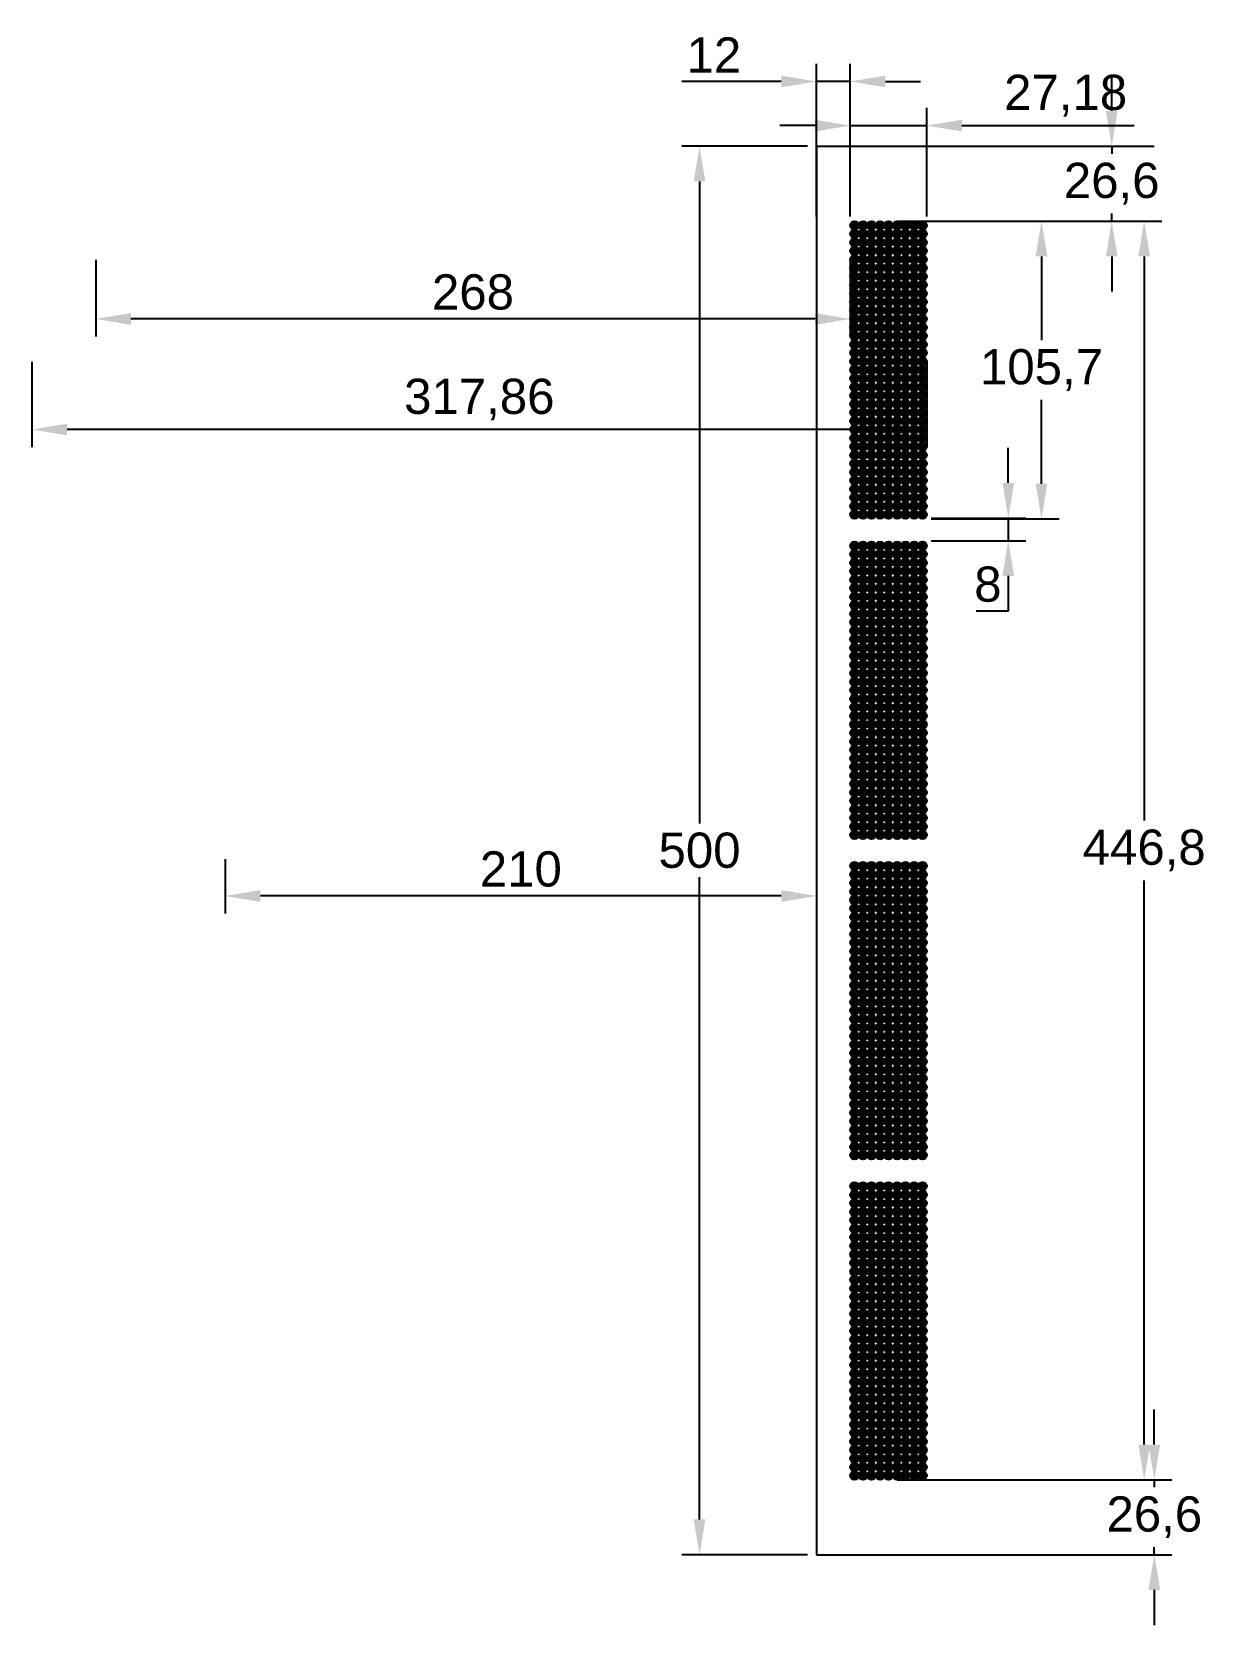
# Model space of a CAD drawing. Header units: millimetres. Extents: x 2534 to 2950, y 262 to 828.
import ezdxf

# ---------------------------------------------------------------- set-up
doc = ezdxf.new("R2010")
doc.units = ezdxf.units.MM
doc.styles.get("Standard").update_dxf_attribs({"font": 'arial.ttf'})
doc.dimstyles.new('ISO-25', dxfattribs={"dimscale": 5, "dimtxt": 2.5, "dimasz": 2.5, "dimexe": 1.25, "dimexo": 0.625, "dimtad": 1, "dimtih": 1, "dimtoh": 1, "dimtxsty": 'Standard', "dimcen": 2.5, "dimadec": 0, "dimazin": 0, "dimtfac": 1, "dimtmove": 0, "dimatfit": 3, "dimfxl": 1, "dimarcsym": 0})

# ---------------------------------------------------------------- blocks, each defined once
blk = doc.blocks.new('*U5')
h = blk.add_hatch(color=256)
h.set_gradient(color1=(34, 52, 110), color2=(34, 52, 110), tint=1)
h.paths.add_polyline_path([(-1.51, 0, 1), (1.51, 0, 1)])
h.paths.add_polyline_path([(1.26, 0, -1), (-1.26, 0, -1)], flags=16)
h = blk.add_hatch(color=256)
h.set_gradient(color1=(175, 217, 170), color2=(175, 217, 170), tint=1)
h.paths.add_polyline_path([(1.26, 0, 1), (-1.26, 0, 1)])
for radius in [1.51, 1.26]:
    blk.add_circle((0, 0), radius)
blk = doc.blocks.new('*U6')
at = {"color": 0, "linetype": 'ByBlock', "lineweight": -2, "transparency": 16777216}
for p in [(0, 102.68), (3.02, 102.68), (6.04, 102.68), (9.06, 102.68), (12.08, 102.68), (15.1, 102.68), (18.12, 102.68), (21.14, 102.68), (24.16, 102.68), (0, 99.66), (0, 96.64), (3.02, 99.66), (3.02, 96.64), (6.04, 99.66), (6.04, 96.64), (9.06, 99.66), (9.06, 96.64), (12.08, 99.66), (12.08, 96.64), (15.1, 99.66), (15.1, 96.64), (18.12, 99.66), (18.12, 96.64), (21.14, 99.66), (21.14, 96.64), (24.16, 99.66), (24.16, 96.64), (0, 93.62), (0, 90.6), (3.02, 93.62), (3.02, 90.6), (6.04, 93.62), (6.04, 90.6), (9.06, 93.62), (9.06, 90.6), (12.08, 93.62), (12.08, 90.6), (15.1, 93.62), (15.1, 90.6), (18.12, 93.62), (18.12, 90.6), (21.14, 93.62), (21.14, 90.6), (24.16, 93.62), (24.16, 90.6), (0, 87.58), (0, 84.56), (3.02, 87.58), (3.02, 84.56), (6.04, 87.58), (6.04, 84.56), (9.06, 87.58), (9.06, 84.56), (12.08, 87.58), (12.08, 84.56), (15.1, 87.58), (15.1, 84.56), (18.12, 87.58), (18.12, 84.56), (21.14, 87.58), (21.14, 84.56), (24.16, 87.58), (24.16, 84.56), (0, 81.54), (0, 78.52), (3.02, 81.54), (3.02, 78.52), (6.04, 81.54), (6.04, 78.52), (9.06, 81.54), (9.06, 78.52), (12.08, 81.54), (12.08, 78.52), (15.1, 81.54), (15.1, 78.52), (18.12, 81.54), (18.12, 78.52), (21.14, 81.54), (21.14, 78.52), (24.16, 81.54), (24.16, 78.52), (0, 75.5), (0, 72.48), (3.02, 75.5), (3.02, 72.48), (6.04, 75.5), (6.04, 72.48), (9.06, 75.5), (9.06, 72.48), (12.08, 75.5), (12.08, 72.48), (15.1, 75.5), (15.1, 72.48), (18.12, 75.5), (18.12, 72.48), (21.14, 75.5), (21.14, 72.48), (24.16, 75.5), (24.16, 72.48), (0, 69.46), (0, 66.44), (3.02, 69.46), (3.02, 66.44), (6.04, 69.46), (6.04, 66.44), (9.06, 69.46), (9.06, 66.44), (12.08, 69.46), (12.08, 66.44), (15.1, 69.46), (15.1, 66.44), (18.12, 69.46), (18.12, 66.44), (21.14, 69.46), (21.14, 66.44), (24.16, 69.46), (24.16, 66.44), (0, 63.42), (3.02, 63.42), (6.04, 63.42), (9.06, 63.42), (12.08, 63.42), (15.1, 63.42), (18.12, 63.42), (21.14, 63.42), (24.16, 63.42), (0, 60.4), (0, 57.38), (3.02, 60.4), (3.02, 57.38), (6.04, 60.4), (6.04, 57.38), (9.06, 60.4), (9.06, 57.38), (12.08, 60.4), (12.08, 57.38), (15.1, 60.4), (15.1, 57.38), (18.12, 60.4), (18.12, 57.38), (21.14, 60.4), (21.14, 57.38), (24.16, 60.4), (24.16, 57.38), (0, 54.36), (0, 51.34), (3.02, 54.36), (3.02, 51.34), (6.04, 54.36), (6.04, 51.34), (9.06, 54.36), (9.06, 51.34), (12.08, 54.36), (12.08, 51.34), (15.1, 54.36), (15.1, 51.34), (18.12, 54.36), (18.12, 51.34), (21.14, 54.36), (21.14, 51.34), (24.16, 54.36), (24.16, 51.34), (0, 48.32), (0, 45.3), (3.02, 48.32), (3.02, 45.3), (6.04, 48.32), (6.04, 45.3), (9.06, 48.32), (9.06, 45.3), (12.08, 48.32), (12.08, 45.3), (15.1, 48.32), (15.1, 45.3), (18.12, 48.32), (18.12, 45.3), (21.14, 48.32), (21.14, 45.3), (24.16, 48.32), (24.16, 45.3), (0, 42.28), (0, 39.26), (3.02, 42.28), (3.02, 39.26), (6.04, 42.28), (6.04, 39.26), (9.06, 42.28), (9.06, 39.26), (12.08, 42.28), (12.08, 39.26), (15.1, 42.28), (15.1, 39.26), (18.12, 42.28), (18.12, 39.26), (21.14, 42.28), (21.14, 39.26), (24.16, 42.28), (24.16, 39.26), (0, 36.24), (0, 33.22), (3.02, 36.24), (3.02, 33.22), (6.04, 36.24), (6.04, 33.22), (9.06, 36.24), (9.06, 33.22), (12.08, 36.24), (12.08, 33.22), (15.1, 36.24), (15.1, 33.22), (18.12, 36.24), (18.12, 33.22), (21.14, 36.24), (21.14, 33.22), (24.16, 36.24), (24.16, 33.22), (0, 30.2), (0, 27.18), (3.02, 30.2), (3.02, 27.18), (6.04, 30.2), (6.04, 27.18), (9.06, 30.2), (9.06, 27.18), (12.08, 30.2), (12.08, 27.18), (15.1, 30.2), (15.1, 27.18), (18.12, 30.2), (18.12, 27.18), (21.14, 30.2), (21.14, 27.18), (24.16, 30.2), (24.16, 27.18), (0, 24.16), (0, 21.14), (3.02, 24.16), (3.02, 21.14), (6.04, 24.16), (6.04, 21.14), (9.06, 24.16), (9.06, 21.14), (12.08, 24.16), (12.08, 21.14), (15.1, 24.16), (15.1, 21.14), (18.12, 24.16), (18.12, 21.14), (21.14, 24.16), (21.14, 21.14), (24.16, 24.16), (24.16, 21.14), (0, 18.12), (3.02, 18.12), (6.04, 18.12), (9.06, 18.12), (12.08, 18.12), (15.1, 18.12), (18.12, 18.12), (21.14, 18.12), (24.16, 18.12), (0, 15.1), (0, 12.08), (3.02, 15.1), (3.02, 12.08), (6.04, 15.1), (6.04, 12.08), (9.06, 15.1), (9.06, 12.08), (12.08, 15.1), (12.08, 12.08), (15.1, 15.1), (15.1, 12.08), (18.12, 15.1), (18.12, 12.08), (21.14, 15.1), (21.14, 12.08), (24.16, 15.1), (24.16, 12.08), (0, 9.06), (0, 6.04), (3.02, 9.06), (3.02, 6.04), (6.04, 9.06), (6.04, 6.04), (9.06, 9.06), (9.06, 6.04), (12.08, 9.06), (12.08, 6.04), (15.1, 9.06), (15.1, 6.04), (18.12, 9.06), (18.12, 6.04), (21.14, 9.06), (21.14, 6.04), (24.16, 9.06), (24.16, 6.04), (0, 3.02), (0, 0), (3.02, 3.02), (3.02, 0), (6.04, 3.02), (6.04, 0), (9.06, 3.02), (9.06, 0), (12.08, 3.02), (12.08, 0), (15.1, 3.02), (15.1, 0), (18.12, 3.02), (18.12, 0), (21.14, 3.02), (21.14, 0), (24.16, 3.02), (24.16, 0)]:
    blk.add_blockref('*U5', p, dxfattribs=at)
blk = doc.blocks.new('*U3')
blk.add_blockref('*U6', (-12.08, -51.34))
blk = doc.blocks.new('*U4')
at = {"color": 0, "linetype": 'ByBlock', "lineweight": -2, "transparency": 16777216}
for p in [(0, 341.1), (0, 227.4), (0, 113.7), (0, 0)]:
    blk.add_blockref('*U3', p, dxfattribs=at)
blk = doc.blocks.new('*D8')
at = {"color": 0, "lineweight": -2, "transparency": 16777216}
for p, q in [((2840.92, 760.39), (2934.86, 760.39)), ((2928.61, 747.89), (2928.61, 547.63)), ((2928.61, 326.09), (2928.61, 526.35)), ((2840.92, 313.59), (2934.86, 313.59))]:
    blk.add_line(p, q, dxfattribs=at)
at = {"color": 0, "transparency": 16777216}
for points in [[(2926.53, 747.89), (2930.69, 747.89), (2928.61, 760.39)], [(2926.53, 326.09), (2930.69, 326.09), (2928.61, 313.59)]]:
    blk.add_solid(points, dxfattribs=at)
at = {"layer": 'Defpoints', "color": 0, "transparency": 16777216}
for p in [(2837.8, 760.39), (2837.8, 313.59), (2928.61, 313.59)]:
    blk.add_point(p, dxfattribs=at)
at = {"color": 0, "transparency": 16777216, "insert": (2928.61, 536.99), "char_height": 12.5, "attachment_point": 5}
blk.add_mtext('446,8', dxfattribs=at)
blk = doc.blocks.new('*D9')
at = {"color": 0, "lineweight": -2, "transparency": 16777216}
for p, q in [((2932.21, 326.09), (2932.21, 338.59)), ((2840.92, 313.59), (2938.46, 313.59)), ((2932.21, 313.59), (2932.21, 310.93)), ((2932.21, 286.99), (2932.21, 289.65)), ((2840.92, 286.99), (2938.46, 286.99)), ((2932.21, 274.49), (2932.21, 261.99))]:
    blk.add_line(p, q, dxfattribs=at)
at = {"color": 0, "transparency": 16777216}
for points in [[(2930.13, 326.09), (2934.29, 326.09), (2932.21, 313.59)], [(2930.13, 274.49), (2934.29, 274.49), (2932.21, 286.99)]]:
    blk.add_solid(points, dxfattribs=at)
at = {"layer": 'Defpoints', "color": 0, "transparency": 16777216}
for p in [(2837.8, 313.59), (2837.8, 286.99), (2932.21, 286.99)]:
    blk.add_point(p, dxfattribs=at)
at = {"color": 0, "transparency": 16777216, "insert": (2932.21, 300.29), "char_height": 12.5, "attachment_point": 5}
blk.add_mtext('26,6', dxfattribs=at)
blk = doc.blocks.new('*D11')
at = {"color": 0, "lineweight": -2, "transparency": 16777216}
for p, q in [((2809.08, 786.99), (2764.43, 786.99)), ((2770.68, 774.49), (2770.68, 546.5)), ((2770.68, 299.49), (2770.68, 527.48)), ((2809.08, 286.99), (2764.43, 286.99))]:
    blk.add_line(p, q, dxfattribs=at)
at = {"color": 0, "transparency": 16777216}
for points in [[(2768.6, 774.49), (2772.76, 774.49), (2770.68, 786.99)], [(2768.6, 299.49), (2772.76, 299.49), (2770.68, 286.99)]]:
    blk.add_solid(points, dxfattribs=at)
at = {"layer": 'Defpoints', "color": 0, "transparency": 16777216}
for p in [(2812.21, 786.99), (2770.68, 286.99), (2812.21, 286.99)]:
    blk.add_point(p, dxfattribs=at)
at = {"color": 0, "transparency": 16777216, "insert": (2770.68, 536.99), "char_height": 12.5, "attachment_point": 5}
blk.add_mtext('500', dxfattribs=at)
blk = doc.blocks.new('*D13')
at = {"color": 0, "lineweight": -2, "transparency": 16777216}
for p, q in [((2853, 760.39), (2898.38, 760.39)), ((2892.13, 747.89), (2892.13, 718.18)), ((2892.13, 667.19), (2892.13, 696.9)), ((2853, 654.69), (2898.38, 654.69))]:
    blk.add_line(p, q, dxfattribs=at)
at = {"color": 0, "transparency": 16777216}
for points in [[(2890.05, 747.89), (2894.21, 747.89), (2892.13, 760.39)], [(2890.05, 667.19), (2894.21, 667.19), (2892.13, 654.69)]]:
    blk.add_solid(points, dxfattribs=at)
at = {"layer": 'Defpoints', "color": 0, "transparency": 16777216}
for p in [(2849.88, 760.39), (2849.88, 654.69), (2892.13, 654.69)]:
    blk.add_point(p, dxfattribs=at)
at = {"color": 0, "transparency": 16777216, "insert": (2892.13, 707.54), "char_height": 12.5, "attachment_point": 5}
blk.add_mtext('105,7', dxfattribs=at)
blk = doc.blocks.new('*D14')
at = {"color": 0, "lineweight": -2, "transparency": 16777216}
for p, q in [((2880.34, 667.44), (2880.34, 679.94)), ((2853, 654.94), (2886.59, 654.94)), ((2880.34, 654.94), (2880.34, 646.94)), ((2853, 646.94), (2886.59, 646.94)), ((2880.34, 634.44), (2880.34, 621.94)), ((2880.34, 621.94), (2868.98, 621.94))]:
    blk.add_line(p, q, dxfattribs=at)
at = {"color": 0, "transparency": 16777216}
for points in [[(2878.26, 667.44), (2882.42, 667.44), (2880.34, 654.94)], [(2878.26, 634.44), (2882.42, 634.44), (2880.34, 646.94)]]:
    blk.add_solid(points, dxfattribs=at)
at = {"layer": 'Defpoints', "color": 0, "transparency": 16777216}
for p in [(2849.88, 654.94), (2849.88, 646.94), (2880.34, 646.94)]:
    blk.add_point(p, dxfattribs=at)
at = {"color": 0, "transparency": 16777216, "insert": (2873.1, 631.45), "char_height": 12.5, "attachment_point": 5}
blk.add_mtext('8', dxfattribs=at)
blk = doc.blocks.new('*D19')
at = {"color": 0, "lineweight": -2, "transparency": 16777216}
for p, q in [((2556.21, 746.69), (2556.21, 719.41)), ((2824.21, 746.69), (2824.21, 719.41)), ((2811.71, 725.66), (2568.71, 725.66))]:
    blk.add_line(p, q, dxfattribs=at)
at = {"color": 0, "transparency": 16777216}
for points in [[(2568.71, 727.74), (2568.71, 723.58), (2556.21, 725.66)], [(2811.71, 727.74), (2811.71, 723.58), (2824.21, 725.66)]]:
    blk.add_solid(points, dxfattribs=at)
at = {"layer": 'Defpoints', "color": 0, "transparency": 16777216}
for p in [(2556.21, 749.82), (2824.21, 749.82), (2556.21, 725.66)]:
    blk.add_point(p, dxfattribs=at)
at = {"color": 0, "transparency": 16777216, "insert": (2690.21, 735.17), "char_height": 12.5, "attachment_point": 5}
blk.add_mtext('268', dxfattribs=at)
blk = doc.blocks.new('*D20')
at = {"color": 0, "lineweight": -2, "transparency": 16777216}
for p, q in [((2533.53, 710.45), (2533.53, 680.15)), ((2851.39, 710.45), (2851.39, 680.15)), ((2838.89, 686.4), (2546.03, 686.4))]:
    blk.add_line(p, q, dxfattribs=at)
at = {"color": 0, "transparency": 16777216}
for points in [[(2546.03, 688.48), (2546.03, 684.32), (2533.53, 686.4)], [(2838.89, 688.48), (2838.89, 684.32), (2851.39, 686.4)]]:
    blk.add_solid(points, dxfattribs=at)
at = {"layer": 'Defpoints', "color": 0, "transparency": 16777216}
for p in [(2533.53, 713.58), (2851.39, 713.58), (2533.53, 686.4)]:
    blk.add_point(p, dxfattribs=at)
at = {"color": 0, "transparency": 16777216, "insert": (2692.46, 697.04), "char_height": 12.5, "attachment_point": 5}
blk.add_mtext('317,86', dxfattribs=at)
blk = doc.blocks.new('*D22')
at = {"color": 0, "lineweight": -2, "transparency": 16777216}
for p, q in [((2812.21, 762), (2812.21, 816.22)), ((2824.21, 762), (2824.21, 816.22)), ((2799.71, 809.97), (2764.36, 809.97)), ((2824.21, 809.97), (2812.21, 809.97)), ((2836.71, 809.97), (2849.21, 809.97))]:
    blk.add_line(p, q, dxfattribs=at)
at = {"color": 0, "transparency": 16777216}
for points in [[(2799.71, 812.05), (2799.71, 807.89), (2812.21, 809.97)], [(2836.71, 812.05), (2836.71, 807.89), (2824.21, 809.97)]]:
    blk.add_solid(points, dxfattribs=at)
at = {"layer": 'Defpoints', "color": 0, "transparency": 16777216}
for p in [(2812.21, 809.97), (2812.21, 758.88), (2824.21, 758.88)]:
    blk.add_point(p, dxfattribs=at)
at = {"color": 0, "transparency": 16777216, "insert": (2775.78, 819.37), "char_height": 12.5, "attachment_point": 5}
blk.add_mtext('12', dxfattribs=at)
blk = doc.blocks.new('*D23')
at = {"color": 0, "lineweight": -2, "transparency": 16777216}
for p, q in [((2824.21, 762), (2824.21, 800.55)), ((2851.39, 762), (2851.39, 800.55)), ((2811.71, 794.3), (2799.21, 794.3)), ((2824.21, 794.3), (2851.39, 794.3)), ((2863.89, 794.3), (2925.06, 794.3))]:
    blk.add_line(p, q, dxfattribs=at)
at = {"color": 0, "transparency": 16777216}
for points in [[(2811.71, 796.38), (2811.71, 792.21), (2824.21, 794.3)], [(2863.89, 796.38), (2863.89, 792.21), (2851.39, 794.3)]]:
    blk.add_solid(points, dxfattribs=at)
at = {"layer": 'Defpoints', "color": 0, "transparency": 16777216}
for p in [(2851.39, 794.3), (2824.21, 758.88), (2851.39, 758.88)]:
    blk.add_point(p, dxfattribs=at)
at = {"color": 0, "transparency": 16777216, "insert": (2900.72, 804.93), "char_height": 12.5, "attachment_point": 5}
blk.add_mtext('27,18', dxfattribs=at)
blk = doc.blocks.new('*D25')
at = {"color": 0, "lineweight": -2, "transparency": 16777216}
for p, q in [((2917.07, 799.49), (2917.07, 811.99)), ((2843.94, 786.99), (2923.32, 786.99)), ((2917.07, 786.99), (2917.07, 784.33)), ((2843.94, 760.39), (2923.32, 760.39)), ((2917.07, 760.39), (2917.07, 763.05)), ((2917.07, 747.89), (2917.07, 735.39))]:
    blk.add_line(p, q, dxfattribs=at)
at = {"color": 0, "transparency": 16777216}
for points in [[(2914.99, 799.49), (2919.16, 799.49), (2917.07, 786.99)], [(2914.99, 747.89), (2919.16, 747.89), (2917.07, 760.39)]]:
    blk.add_solid(points, dxfattribs=at)
at = {"layer": 'Defpoints', "color": 0, "transparency": 16777216}
for p in [(2840.82, 786.99), (2917.07, 786.99), (2840.82, 760.39)]:
    blk.add_point(p, dxfattribs=at)
at = {"color": 0, "transparency": 16777216, "insert": (2917.07, 773.69), "char_height": 12.5, "attachment_point": 5}
blk.add_mtext('26,6', dxfattribs=at)
blk = doc.blocks.new('*D26')
at = {"color": 0, "lineweight": -2, "transparency": 16777216}
for p, q in [((2602.21, 533.86), (2602.21, 514.58)), ((2812.21, 533.86), (2812.21, 514.58)), ((2799.71, 520.83), (2614.71, 520.83))]:
    blk.add_line(p, q, dxfattribs=at)
at = {"color": 0, "transparency": 16777216}
for points in [[(2614.71, 522.91), (2614.71, 518.75), (2602.21, 520.83)], [(2799.71, 522.91), (2799.71, 518.75), (2812.21, 520.83)]]:
    blk.add_solid(points, dxfattribs=at)
at = {"layer": 'Defpoints', "color": 0, "transparency": 16777216}
for p in [(2602.21, 536.99), (2812.21, 536.99), (2602.21, 520.83)]:
    blk.add_point(p, dxfattribs=at)
at = {"color": 0, "transparency": 16777216, "insert": (2707.21, 530.34), "char_height": 12.5, "attachment_point": 5}
blk.add_mtext('210', dxfattribs=at)

msp = doc.modelspace()

# ---------------------------------------------------------------- linework, layer by layer
for p, q in [((2812.21, 786.99), (2812.21, 286.99)), ((2812.21, 786.99), (2932.21, 786.99)), ((2812.21, 286.99), (2932.21, 286.99))]:
    msp.add_line(p, q)

# ---------------------------------------------------------------- block references
msp.add_blockref('*U4', (2837.8, 366.44))

# ---------------------------------------------------------------- dimensions: what is measured, and where the dimension line sits
for base, p1, p2, picture, middle in [((2812.21, 809.971), (2824.21, 758.88), (2812.21, 758.88), '*D22', (2775.784, 819.372)), ((2851.39, 794.297), (2824.21, 758.88), (2851.39, 758.88), '*D23', (2900.724, 804.934)), ((2556.21, 725.66), (2824.21, 749.82), (2556.21, 749.82), '*D19', (2690.21, 735.167)), ((2533.53, 686.4), (2851.39, 713.58), (2533.53, 713.58), '*D20', (2692.46, 697.037)), ((2602.21, 520.83), (2812.21, 536.99), (2602.21, 536.99), '*D26', (2707.21, 530.337))]:
    dim = msp.add_linear_dim(base=base, p1=p1, p2=p2, dimstyle='ISO-25')
    dim.commit()
    dim.dimension.update_dxf_attribs({"geometry": picture, "text_midpoint": middle})
for base, p1, p2, picture, middle in [((2917.075, 786.99), (2840.82, 760.39), (2840.82, 786.99), '*D25', (2917.075, 773.69)), ((2770.68, 286.99), (2812.21, 786.99), (2812.21, 286.99), '*D11', (2770.68, 536.99)), ((2928.609, 313.59), (2837.8, 760.39), (2837.8, 313.59), '*D8', (2928.609, 536.99)), ((2892.131, 654.69), (2849.88, 760.39), (2849.88, 654.69), '*D13', (2892.131, 707.54)), ((2880.341, 646.94), (2849.88, 654.94), (2849.88, 646.94), '*D14', (2873.097, 631.447)), ((2932.21, 286.99), (2837.8, 313.59), (2837.8, 286.99), '*D9', (2932.21, 300.29))]:
    dim = msp.add_linear_dim(base=base, p1=p1, p2=p2, angle=90, dimstyle='ISO-25')
    dim.commit()
    dim.dimension.update_dxf_attribs({"geometry": picture, "text_midpoint": middle})

doc.saveas('drawing.dxf')
